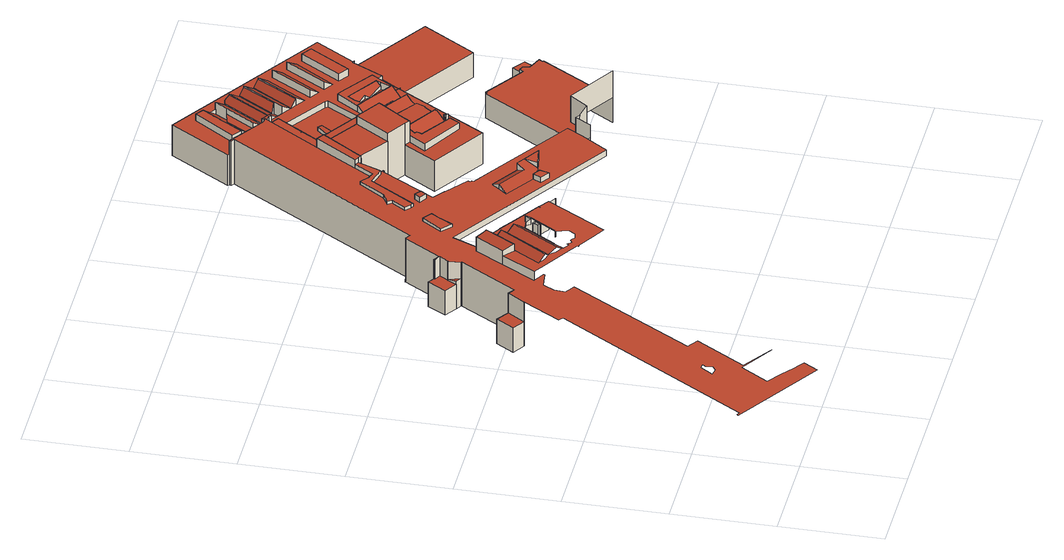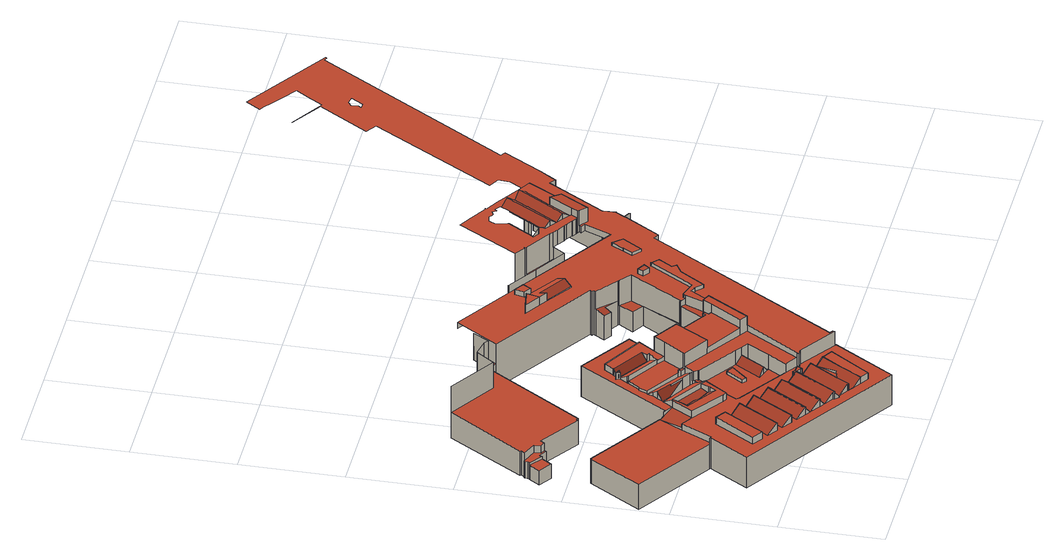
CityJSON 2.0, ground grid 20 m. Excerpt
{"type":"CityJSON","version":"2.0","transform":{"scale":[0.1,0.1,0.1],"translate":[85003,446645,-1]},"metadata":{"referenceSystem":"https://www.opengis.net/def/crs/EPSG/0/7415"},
"CityObjects":{
"building1":{"type":"Building","attributes":{"b3_bag_bag_overlap":0,"b3_dak_type":"slanted","b3_extrusie":0,"b3_h_dak_50p":8.03,"b3_h_dak_70p":9.38,"b3_h_dak_max":13.8,"b3_h_dak_min":2.58,"b3_h_maaiveld":-0.438,"b3_is_glas_dak":false,"b3_kas_warenhuis":false,"b3_mutatie_AHN3_AHN4":false,"b3_mutatie_AHN4_AHN5":false,"b3_n_vlakken":297,"b3_opp_buitenmuur":9043.54,"b3_opp_dak_plat":7492.33,"b3_opp_dak_schuin":1228.19,"b3_opp_grond":7164.59,"b3_opp_scheidingsmuur":14.23,"b3_rmse_lod12":2.58,"b3_rmse_lod13":1.39,"b3_rmse_lod22":0.704,"b3_succes":true,"b3_t_run":11580,"b3_val3dity_lod12":"[]","b3_val3dity_lod13":"[]","b3_val3dity_lod22":"[102]","b3_volume_lod12":66311.2,"b3_volume_lod13":62783.71,"b3_volume_lod22":58242.16,"geconstateerd":false,"oorspronkelijkbouwjaar":1928,"rf_force_lod11":false,"status":"Pand in gebruik"},"children":["building1-1"]},
"building1-1":{"type":"BuildingPart","parents":["building1"],"geometry":[{"type":"MultiSurface","lod":"2.2","boundaries":[[[0,1,2,3]],[[4,5,1,0]],[[6,3,2,7,8]],[[0,3,9,4]],[[10,9,3,6]],[[9,11,5,4]],[[12,13,11,9,10]],[[14,15,13,12]],[[16,17,18,19]],[[20,21,22,23]],[[24,25,21,20]],[[26,16,27,28]],[[29,23,22,30,31]],[[32,33,23,29]],[[31,32,29]],[[34,27,35]],[[36,31,30,15,14]],[[37,38,39,40,41,34,35,42]],[[43,32,31,36]],[[44,45,46,24,20,23,33,47,48]],[[49,50,17,16,26]],[[51,52,53]],[[54,47,33,32,43]],[[55,48,47,54]],[[46,56,25,24]],[[51,53,57,58,39,38,59,60,61]],[[62,46,45,63]],[[64,44,48,55]],[[65,66,56,46,62]],[[63,45,44,64]],[[28,27,34,41,67,68]],[[69,70,71,72,57,53,52,73]],[[26,28,68,74,75,49]],[[76,77,78,79]],[[80,81,82,65,62,63,64,55,54,43,36,14,12,10,6,8,83,84,85,86,87,88,89,90,91,92,93,94,95,96,97,98,99,100,101,102,103,104,105,18,17,50,106,107,108,109,110,111,112,113,114,115,116,117,118,119,120,121,122,123,124,125,126,127,128,129,130,131,132,133,134,135,136,137,138,139,140,141,142,143,144],[145,146,147,148,149,150],[151,152,153,154,155,156],[157,158,159,160,161,162,163,164,165,166,167,168],[169,170,171,172]],[[67,41,40]],[[75,106,50,49]],[[173,174,175,176,177,73,178,59,179,42,35,27,16,19,180,181,182,183,184,185,186,187,188,189,190,191,192,193,194,195,196,197,198,199,200,201,202,67,40,203,58,57,72,204,205,206,207,208,209,210,211,212,213,214,215,216,217,218,219,220,221,222,223,224,225,226]],[[68,67,202,74]],[[174,227,78,77,228,229,230,231,207,232,233,71,70,175]],[[107,234,235,108]],[[39,203,40]],[[106,236,234,107]],[[74,202,237,236,106,75]],[[201,238,237,202]],[[200,239,238,201]],[[203,39,58]],[[240,228,77,76]],[[199,241,239,200]],[[242,229,228,240]],[[198,243,241,199]],[[82,244,245,66,65]],[[108,235,246,109]],[[197,247,243,198]],[[209,230,229,242]],[[248,249,250,251]],[[71,204,72]],[[252,253,249,248]],[[251,250,254,255]],[[254,250,249,253]],[[196,256,247,197]],[[195,257,256,196]],[[208,231,230,209]],[[206,232,207]],[[231,208,207]],[[255,254,253,252]],[[233,205,204,71]],[[232,206,205,233]],[[258,210,209]],[[194,259,257,195]],[[260,215,214,261]],[[262,211,210,258]],[[81,263,244,82]],[[264,265,245,244]],[[263,266,264,244]],[[80,266,263,81]],[[266,267,265,264]],[[268,212,211,262]],[[193,269,259,194]],[[144,270,267,266,80]],[[271,213,212,268]],[[192,272,273,269,193]],[[261,214,213,271]],[[269,273,274,275]],[[276,148,147,277]],[[191,278,272,192]],[[279,149,148,276]],[[274,273,272,278,280,281]],[[277,147,146,282]],[[282,283,284,279,276,277]],[[282,146,145,283]],[[189,285,286,190]],[[188,287,285,189]],[[190,286,288,278,191]],[[275,274,281,289]],[[278,288,290,280]],[[283,145,150,284]],[[284,150,149,279]],[[187,291,287,188]],[[280,290,292,281]],[[293,128,127,294]],[[289,281,292,295,296]],[[294,127,126,297]],[[298,129,128,293]],[[299,130,129,298]],[[300,172,171,301]],[[301,171,170,302]],[[303,131,130,299]],[[296,295,304,305,306]],[[302,307,300,301]],[[306,305,308,309]],[[109,246,310,110]],[[307,169,172,300]],[[302,170,169,307]],[[118,311,312,119]],[[313,167,166]],[[297,126,125,314]],[[117,315,316,317,311,118]],[[318,168,167,313]],[[311,317,319,320]],[[321,322,316,315]],[[323,132,131,303]],[[320,319,324,325]],[[116,326,315,117]],[[327,165,164,328]],[[328,164,163,329]],[[323,303,299,298,293,294,297,314,330,331,332,333,334,335,336]],[[329,337,327,328]],[[338,339,312,311,320,325]],[[315,326,340,341,321]],[[342,343,318,313]],[[119,312,339,120]],[[341,344,322,321]],[[113,345,346,114]],[[114,346,347,115]],[[115,347,348,326,116]],[[143,349,270,144]],[[337,162,165,327]],[[329,163,162,337]],[[343,157,168,318]],[[350,342,313,166,165,162,351,352,353]],[[326,348,354,340]],[[161,351,162]],[[340,354,344,341]],[[325,324,355,338]],[[336,133,132,323]],[[351,161,160,352]],[[335,134,133,336]],[[314,125,124,330]],[[350,343,342]],[[334,135,134,335]],[[352,356,353]],[[353,158,157,343,350]],[[330,124,123,331]],[[356,352,160,159,357]],[[357,353,356]],[[333,136,135,334]],[[122,358,359,123]],[[120,339,338,121]],[[121,338,355,360,358,122]],[[331,123,359,361,332]],[[357,159,158,353]],[[362,333,332,363]],[[363,332,361,364,365]],[[358,360,366,367]],[[368,369,364,361,359,358,367,370]],[[365,364,369,371,372]],[[373,370,367,374]],[[375,368,370,373]],[[376,137,136,333,362]],[[371,369,368,375]],[[374,367,366,377,378]],[[112,379,380,345,113]],[[362,363,365,372,381,376]],[[372,371,382,381]],[[371,375,373,374,378,383,384,382]],[[378,377,385,383]],[[386,387,388,389]],[[381,382,390,391,137,376]],[[111,389,388,379,112]],[[392,393,394,395]],[[396,379,388,387,397]],[[398,399,397,387,386,400]],[[401,383,385,393,402]],[[395,394,403,404]],[[396,405,380,379]],[[406,407,408,409]],[[141,410,411,412,142]],[[413,414,411,410]],[[142,412,349,143]],[[415,396,397,399]],[[416,417,405,396,415]],[[418,419,399,398]],[[393,392,402]],[[420,384,383,401]],[[384,421,390,382]],[[402,392,407,406,422]],[[137,391,423,138]],[[424,425,426,427]],[[409,408,428,429]],[[430,431,419,418]],[[432,433,434]],[[422,406,435,436]],[[433,432,437,438,439]],[[440,441,425,424]],[[422,436,442,443,420,401,402]],[[439,438,444]],[[140,445,410,141]],[[427,426,446,447,448]],[[434,433,439,444,449,435,406,409,429,450,451,452]],[[449,453,454,435]],[[455,456,446,426,425]],[[457,449,444]],[[448,458,423,391,390,421,459,460,461,462,440,424,427]],[[441,463,455,425]],[[464,465,437,432]],[[466,467,468,469]],[[447,446,456]],[[470,464,432,434,452]],[[443,459,421,384,420]],[[436,435,454,471,472,442]],[[473,474,414,413]],[[475,476,477,478]],[[479,480,431,430]],[[429,428,481,450]],[[455,482,456]],[[462,483,441,440]],[[484,469,468,485,486]],[[139,487,445,140]],[[488,489,453,449,457]],[[450,481,490,451]],[[438,437,465,491,492,493,494,495,488,457,444]],[[451,490,496,452]],[[138,423,497,487,139]],[[482,455,463]],[[498,499,476,475]],[[452,496,470]],[[469,484,500]],[[448,447,501,502,458]],[[486,503,504]],[[498,475,478,505]],[[503,486,485,506,507]],[[458,502,497,423]],[[508,464,470,509]],[[510,491,465,464,508]],[[442,472,511,459,443]],[[478,477,512,505]],[[472,471,513,514]],[[515,492,491,510]],[[509,470,516,517]],[[517,518,519,515,510,508,509]],[[514,520,511,472]],[[519,493,492,515]],[[518,521,522,493,519]],[[517,516,521,518]],[[520,523,524,511]],[[525,526,467,466]],[[514,513,527,523,520]],[[528,507,506,529]],[[459,511,524,530,460]],[[493,522,531,494]],[[447,456,482,463,441,483,532,533,534,501],[476,499,512,477]],[[513,471,454,453,489,535,536,537,538]],[[466,469,500,539,525]],[[505,512,499,498]],[[540,541,504]],[[542,529,543,544]],[[461,545,532,483,462]],[[494,531,546,495]],[[544,543,547,548]],[[495,546,549,489,488]],[[503,507,550,551,540,504]],[[460,530,552,545,461]],[[553,554,417,416]],[[489,549,555,535]],[[556,557,552,530]],[[558,559,560,529,542]],[[561,562,563,557,556]],[[557,563,564,565]],[[404,566,567,568,569,570,571,572,573,574,575,576,577,578,555,549,546,531,522,521,516,470,496,490,481,428,408,407,392,395]],[[565,564,579]],[[580,581,582,583,584,558,542,544,548]],[[584,559,558]],[[541,540,551]],[[548,547,585,580]],[[586,587,588,562,561]],[[589,584,583]],[[580,585,590,591,581]],[[592,550,507,528]],[[535,555,578,536]],[[593,594,595,596,500,484,486,504,541,551]],[[582,597,583]],[[581,591,597,582]],[[591,590,598,599]],[[600,601,480,479]],[[404,403,602,566]],[[538,576,603,527,513]],[[599,598,604]],[[605,606,586,561,556,530,524,523,527,603,575,574,607,608]],[[609,610,611,579]],[[536,578,577,537]],[[596,539,500]],[[606,612,587,586]],[[502,501,534,613]],[[550,593,551]],[[614,615,610,609]],[[616,617,604]],[[537,577,576,538]],[[539,596,618,526,525]],[[619,620,588,587]],[[621,533,532,545]],[[612,606,605]],[[622,614,609,579,564,563,562,588,620,623,570,624]],[[603,576,575]],[[625,626,560,559]],[[626,627,628,629,630,592,528,529,560]],[[631,632,584,589]],[[633,616,634]],[[615,635,636,637]],[[618,596,595]],[[638,639,640,617,616,633]],[[641,642,640,639]],[[571,619,587,612,605,608]],[[573,607,574]],[[631,589,583,597,591,599,604,617,640,642,643,644,645]],[[637,636,646,647]],[[648,649,611,610]],[[630,650,594,593,550,592]],[[651,652,634]],[[607,573,572,608]],[[647,646,653]],[[584,632,654,655,625,559]],[[594,650,595]],[[656,657,651]],[[571,623,620,619]],[[629,658,650,630]],[[608,572,571]],[[628,659,658,629]],[[622,660,661,635,615,614]],[[611,649,662,663,664,665,666,667,668,669,670,473,413,410,445,487,497,502,613,621,545,552,557,565,579],[671,672,673,674],[675,676,677,678],[659,627,625,655,679,680,681,644,682,683,684,685,686,687,688,656,651,634,616,604,598,590,585,547,543,529,506,485,468,467,526,618,595,650,658],[689,690,691,692]],[[693,694,695]],[[696,657,656,688]],[[635,661,697,698,693,695,636]],[[659,628,627]],[[553,416,415,399,419,431,480,601,699,700,701,702,703,704,705,706,707]],[[623,571,570]],[[682,643,642,641]],[[708,709,653,646,636,695,694,710]],[[613,534,533,621]],[[694,693,698,710]],[[648,610,615,637,647,653,711,712,660,713,714,715]],[[715,662,649,648]],[[639,716,682,641]],[[626,625,627]],[[717,638,633,634,652,718,684]],[[717,716,639,638]],[[654,679,655]],[[569,713,624,570]],[[632,680,679,654]],[[645,681,680,632,631]],[[710,698,697,708]],[[624,713,660,622]],[[685,718,652,651]],[[719,676,675]],[[681,645,644]],[[707,720,554,553]],[[709,711,653]],[[657,721,685,651]],[[706,722,720,707]],[[568,723,724,569]],[[712,708,697,661,660]],[[725,721,657,696]],[[566,602,726,567]],[[643,682,644]],[[567,726,727,723,568]],[[713,569,724,728,714]],[[725,696,688,687]],[[711,709,708,712]],[[723,727,729,730]],[[716,683,682]],[[730,729,731,732]],[[714,728,663,662,715]],[[683,716,717,684]],[[733,689,692]],[[730,734,735,664,728,724,723]],[[736,677,676,719]],[[601,737,738,699]],[[718,685,684]],[[705,739,722,706]],[[734,740,735]],[[663,728,664]],[[678,736,719,675]],[[721,686,685]],[[686,721,725,687]],[[735,665,664]],[[670,741,474,473]],[[742,672,671,743]],[[744,690,689,733]],[[733,692,691,744]],[[704,745,746,739,705]],[[677,736,678]],[[665,735,740,747,666]],[[732,731,748,749]],[[750,751,746,745]],[[703,752,745,704]],[[753,673,672,742]],[[702,754,752,703]],[[755,756,751,750]],[[743,757,753,742]],[[701,758,754,702]],[[759,760,761,756,755]],[[743,671,674,757]],[[690,744,691]],[[758,762,763,764,765,766,759,755,750,745,752,754]],[[749,767,768,769,770,771,747,740,734,730,732]],[[699,738,772,700]],[[700,772,773,758,701]],[[766,774,760,759]],[[666,747,771,667]],[[775,776,761,760]],[[758,773,777,762]],[[667,771,770,668]],[[762,777,778,763]],[[668,770,779,780,669]],[[763,778,781,764]],[[764,781,782,765]],[[765,782,783,774,766]],[[774,783,784,785]],[[775,760,774,785,786]],[[786,787,776,775]],[[785,784,787,786]],[[757,674,673,753]],[[749,748,788,767]],[[767,788,789,768]],[[669,780,741,670]],[[769,790,779,770]],[[768,789,790,769]]],"semantics":{"surfaces":[{"type":"WallSurface","on_footprint_edge":true},{"type":"RoofSurface","b3_azimut":78.32,"b3_h_dak_50p":4.89,"b3_h_dak_70p":4.9,"b3_h_dak_max":9.14,"b3_h_dak_min":4.85,"b3_hellingshoek":0.89},{"type":"WallSurface","on_footprint_edge":false},{"type":"RoofSurface","b3_azimut":32.85,"b3_h_dak_50p":5.54,"b3_h_dak_70p":9.15,"b3_h_dak_max":9.15,"b3_h_dak_min":5.32,"b3_hellingshoek":14.37},{"type":"RoofSurface","b3_azimut":302.44,"b3_h_dak_50p":11.68,"b3_h_dak_70p":12,"b3_h_dak_max":12.57,"b3_h_dak_min":10.94,"b3_hellingshoek":35.32},{"type":"RoofSurface","b3_azimut":64.94,"b3_h_dak_50p":4.87,"b3_h_dak_70p":4.87,"b3_h_dak_max":9.15,"b3_h_dak_min":4.86,"b3_hellingshoek":0.19},{"type":"RoofSurface","b3_azimut":122.46,"b3_h_dak_50p":11.75,"b3_h_dak_70p":12.05,"b3_h_dak_max":12.52,"b3_h_dak_min":11.06,"b3_hellingshoek":37.9},{"type":"RoofSurface","b3_azimut":302.25,"b3_h_dak_50p":11.59,"b3_h_dak_70p":11.86,"b3_h_dak_max":12.5,"b3_h_dak_min":11.06,"b3_hellingshoek":35.02},{"type":"RoofSurface","b3_azimut":300.32,"b3_h_dak_50p":12.38,"b3_h_dak_70p":12.45,"b3_h_dak_max":12.57,"b3_h_dak_min":12.17,"b3_hellingshoek":7.93},{"type":"RoofSurface","b3_azimut":298.74,"b3_h_dak_50p":9.16,"b3_h_dak_70p":9.17,"b3_h_dak_max":12.43,"b3_h_dak_min":9.14,"b3_hellingshoek":0.0989},{"type":"RoofSurface","b3_azimut":171.63,"b3_h_dak_50p":11.11,"b3_h_dak_70p":11.12,"b3_h_dak_max":12.56,"b3_h_dak_min":11.1,"b3_hellingshoek":0.0917},{"type":"RoofSurface","b3_azimut":122.36,"b3_h_dak_50p":11.72,"b3_h_dak_70p":12.04,"b3_h_dak_max":12.5,"b3_h_dak_min":11.06,"b3_hellingshoek":36.7},{"type":"RoofSurface","b3_azimut":239.3,"b3_h_dak_50p":8.83,"b3_h_dak_70p":8.83,"b3_h_dak_max":8.83,"b3_h_dak_min":8.83,"b3_hellingshoek":0.134},{"type":"RoofSurface","b3_azimut":288.32,"b3_h_dak_50p":0.126,"b3_h_dak_70p":0.137,"b3_h_dak_max":0.141,"b3_h_dak_min":0.122,"b3_hellingshoek":7.74},{"type":"RoofSurface","b3_azimut":209.36,"b3_h_dak_50p":5.37,"b3_h_dak_70p":5.38,"b3_h_dak_max":11.12,"b3_h_dak_min":5.33,"b3_hellingshoek":1.22},{"type":"RoofSurface","b3_azimut":263.68,"b3_h_dak_50p":9.81,"b3_h_dak_70p":9.84,"b3_h_dak_max":9.91,"b3_h_dak_min":9.72,"b3_hellingshoek":2.5},{"type":"RoofSurface","b3_azimut":165.72,"b3_h_dak_50p":10.27,"b3_h_dak_70p":10.28,"b3_h_dak_max":10.31,"b3_h_dak_min":10.23,"b3_hellingshoek":2.5},{"type":"RoofSurface","b3_azimut":285.87,"b3_h_dak_50p":9.9,"b3_h_dak_70p":9.94,"b3_h_dak_max":10.04,"b3_h_dak_min":9.82,"b3_hellingshoek":1.41},{"type":"RoofSurface","b3_azimut":229.14,"b3_h_dak_50p":10.3,"b3_h_dak_70p":10.3,"b3_h_dak_max":10.31,"b3_h_dak_min":10.29,"b3_hellingshoek":0.85},{"type":"RoofSurface","b3_azimut":268.39,"b3_h_dak_50p":3.87,"b3_h_dak_70p":9.17,"b3_h_dak_max":9.17,"b3_h_dak_min":3.69,"b3_hellingshoek":4.23},{"type":"RoofSurface","b3_azimut":21.2,"b3_h_dak_50p":5.01,"b3_h_dak_70p":5.09,"b3_h_dak_max":9.18,"b3_h_dak_min":4.68,"b3_hellingshoek":15.35},{"type":"RoofSurface","b3_azimut":32.86,"b3_h_dak_50p":9.73,"b3_h_dak_70p":9.89,"b3_h_dak_max":10.97,"b3_h_dak_min":9.31,"b3_hellingshoek":22.26},{"type":"RoofSurface","b3_azimut":213.21,"b3_h_dak_50p":9.93,"b3_h_dak_70p":10.19,"b3_h_dak_max":11.16,"b3_h_dak_min":9.23,"b3_hellingshoek":25.12},{"type":"RoofSurface","b3_azimut":256.39,"b3_h_dak_50p":10.98,"b3_h_dak_70p":10.99,"b3_h_dak_max":11.02,"b3_h_dak_min":10.97,"b3_hellingshoek":0.951},{"type":"RoofSurface","b3_azimut":300.78,"b3_h_dak_50p":8.1,"b3_h_dak_70p":8.2,"b3_h_dak_max":11.03,"b3_h_dak_min":7.86,"b3_hellingshoek":10.48},{"type":"RoofSurface","b3_azimut":256.39,"b3_h_dak_50p":11.06,"b3_h_dak_70p":11.08,"b3_h_dak_max":11.12,"b3_h_dak_min":10.99,"b3_hellingshoek":0.951},{"type":"RoofSurface","b3_azimut":173.94,"b3_h_dak_50p":9.22,"b3_h_dak_70p":9.26,"b3_h_dak_max":11.12,"b3_h_dak_min":9.07,"b3_hellingshoek":1.49},{"type":"RoofSurface","b3_azimut":159.18,"b3_h_dak_50p":4.92,"b3_h_dak_70p":7.86,"b3_h_dak_max":10.71,"b3_h_dak_min":4.88,"b3_hellingshoek":1.13},{"type":"RoofSurface","b3_azimut":195.54,"b3_h_dak_50p":10.89,"b3_h_dak_70p":10.92,"b3_h_dak_max":10.98,"b3_h_dak_min":10.8,"b3_hellingshoek":1.18},{"type":"RoofSurface","b3_azimut":62.95,"b3_h_dak_50p":7.65,"b3_h_dak_70p":7.66,"b3_h_dak_max":10.84,"b3_h_dak_min":7.62,"b3_hellingshoek":0.549},{"type":"RoofSurface","b3_azimut":302.66,"b3_h_dak_50p":5.75,"b3_h_dak_70p":6.5,"b3_h_dak_max":8.07,"b3_h_dak_min":4.69,"b3_hellingshoek":47.83},{"type":"RoofSurface","b3_azimut":241.35,"b3_h_dak_50p":8.03,"b3_h_dak_70p":8.06,"b3_h_dak_max":11.12,"b3_h_dak_min":7.92,"b3_hellingshoek":1.06},{"type":"RoofSurface","b3_azimut":122.09,"b3_h_dak_50p":5.71,"b3_h_dak_70p":6.05,"b3_h_dak_max":8,"b3_h_dak_min":4.89,"b3_hellingshoek":42.81},{"type":"RoofSurface","b3_azimut":32.62,"b3_h_dak_50p":6.71,"b3_h_dak_70p":7.02,"b3_h_dak_max":7.66,"b3_h_dak_min":6.15,"b3_hellingshoek":48.91},{"type":"RoofSurface","b3_azimut":212.25,"b3_h_dak_50p":7.11,"b3_h_dak_70p":7.48,"b3_h_dak_max":8.02,"b3_h_dak_min":6.15,"b3_hellingshoek":34.6},{"type":"RoofSurface","b3_azimut":154.57,"b3_h_dak_50p":5.58,"b3_h_dak_70p":5.58,"b3_h_dak_max":5.59,"b3_h_dak_min":5.57,"b3_hellingshoek":0.329},{"type":"RoofSurface","b3_azimut":98.33,"b3_h_dak_50p":7.56,"b3_h_dak_70p":7.56,"b3_h_dak_max":7.65,"b3_h_dak_min":7.56,"b3_hellingshoek":10.04},{"type":"RoofSurface","b3_azimut":283.96,"b3_h_dak_50p":7.64,"b3_h_dak_70p":7.64,"b3_h_dak_max":7.64,"b3_h_dak_min":7.64,"b3_hellingshoek":0.0593},{"type":"RoofSurface","b3_azimut":253.13,"b3_h_dak_50p":4.91,"b3_h_dak_70p":4.91,"b3_h_dak_max":8.13,"b3_h_dak_min":4.88,"b3_hellingshoek":0.199},{"type":"RoofSurface","b3_azimut":183.13,"b3_h_dak_50p":6.86,"b3_h_dak_70p":6.9,"b3_h_dak_max":10.93,"b3_h_dak_min":6.69,"b3_hellingshoek":2.18},{"type":"RoofSurface","b3_azimut":133.24,"b3_h_dak_50p":7.59,"b3_h_dak_70p":7.61,"b3_h_dak_max":7.78,"b3_h_dak_min":7.52,"b3_hellingshoek":2.16},{"type":"RoofSurface","b3_azimut":332.69,"b3_h_dak_50p":6.39,"b3_h_dak_70p":6.53,"b3_h_dak_max":7.97,"b3_h_dak_min":6.38,"b3_hellingshoek":0.344},{"type":"RoofSurface","b3_azimut":1.74,"b3_h_dak_50p":6.25,"b3_h_dak_70p":6.25,"b3_h_dak_max":10.8,"b3_h_dak_min":6.23,"b3_hellingshoek":0.107},{"type":"RoofSurface","b3_azimut":284,"b3_h_dak_50p":7.63,"b3_h_dak_70p":7.63,"b3_h_dak_max":7.63,"b3_h_dak_min":7.63,"b3_hellingshoek":0.0593},{"type":"RoofSurface","b3_azimut":122.15,"b3_h_dak_50p":6.95,"b3_h_dak_70p":7.3,"b3_h_dak_max":7.96,"b3_h_dak_min":6.17,"b3_hellingshoek":35.41},{"type":"RoofSurface","b3_azimut":212.8,"b3_h_dak_50p":7.14,"b3_h_dak_70p":7.5,"b3_h_dak_max":8.18,"b3_h_dak_min":6.37,"b3_hellingshoek":33.33},{"type":"RoofSurface","b3_azimut":212.34,"b3_h_dak_50p":6.96,"b3_h_dak_70p":7.4,"b3_h_dak_max":8.02,"b3_h_dak_min":5.59,"b3_hellingshoek":34.59},{"type":"RoofSurface","b3_azimut":122.41,"b3_h_dak_50p":6.98,"b3_h_dak_70p":7.38,"b3_h_dak_max":7.97,"b3_h_dak_min":6.17,"b3_hellingshoek":34.74},{"type":"RoofSurface","b3_azimut":32.6,"b3_h_dak_50p":6.83,"b3_h_dak_70p":7.11,"b3_h_dak_max":7.97,"b3_h_dak_min":6.18,"b3_hellingshoek":48.97},{"type":"RoofSurface","b3_azimut":122.53,"b3_h_dak_50p":6.94,"b3_h_dak_70p":7.34,"b3_h_dak_max":8,"b3_h_dak_min":6.18,"b3_hellingshoek":34.46},{"type":"RoofSurface","b3_azimut":302.52,"b3_h_dak_50p":6.75,"b3_h_dak_70p":7.11,"b3_h_dak_max":8,"b3_h_dak_min":6.17,"b3_hellingshoek":49.36},{"type":"RoofSurface","b3_azimut":1.74,"b3_h_dak_50p":6.21,"b3_h_dak_70p":6.84,"b3_h_dak_max":9.17,"b3_h_dak_min":6.16,"b3_hellingshoek":0.107},{"type":"RoofSurface","b3_azimut":33.02,"b3_h_dak_50p":6.44,"b3_h_dak_70p":6.55,"b3_h_dak_max":8.02,"b3_h_dak_min":6.1,"b3_hellingshoek":15.32},{"type":"RoofSurface","b3_azimut":28.56,"b3_h_dak_50p":4.96,"b3_h_dak_70p":5.02,"b3_h_dak_max":10.77,"b3_h_dak_min":4.83,"b3_hellingshoek":0.765},{"type":"RoofSurface","b3_azimut":212.29,"b3_h_dak_50p":7.3,"b3_h_dak_70p":7.54,"b3_h_dak_max":7.86,"b3_h_dak_min":6.51,"b3_hellingshoek":35.58},{"type":"RoofSurface","b3_azimut":283.99,"b3_h_dak_50p":7.65,"b3_h_dak_70p":7.65,"b3_h_dak_max":7.92,"b3_h_dak_min":7.64,"b3_hellingshoek":0.0593},{"type":"RoofSurface","b3_azimut":302.14,"b3_h_dak_50p":6.7,"b3_h_dak_70p":7.02,"b3_h_dak_max":7.99,"b3_h_dak_min":6.18,"b3_hellingshoek":49.02},{"type":"RoofSurface","b3_azimut":122.21,"b3_h_dak_50p":6.99,"b3_h_dak_70p":7.4,"b3_h_dak_max":7.99,"b3_h_dak_min":6.18,"b3_hellingshoek":34.65},{"type":"RoofSurface","b3_azimut":302.46,"b3_h_dak_50p":6.72,"b3_h_dak_70p":7.06,"b3_h_dak_max":8.04,"b3_h_dak_min":6.18,"b3_hellingshoek":48.02},{"type":"RoofSurface","b3_azimut":122.37,"b3_h_dak_50p":7.08,"b3_h_dak_70p":7.47,"b3_h_dak_max":8.04,"b3_h_dak_min":6.19,"b3_hellingshoek":35.21},{"type":"RoofSurface","b3_azimut":131.96,"b3_h_dak_50p":5.76,"b3_h_dak_70p":6.02,"b3_h_dak_max":7.65,"b3_h_dak_min":4.96,"b3_hellingshoek":20.57},{"type":"RoofSurface","b3_azimut":122.41,"b3_h_dak_50p":7.07,"b3_h_dak_70p":7.47,"b3_h_dak_max":8.04,"b3_h_dak_min":6.19,"b3_hellingshoek":35.33},{"type":"RoofSurface","b3_azimut":122.48,"b3_h_dak_50p":7.04,"b3_h_dak_70p":7.41,"b3_h_dak_max":8,"b3_h_dak_min":6.19,"b3_hellingshoek":34.86},{"type":"RoofSurface","b3_azimut":283.99,"b3_h_dak_50p":7.65,"b3_h_dak_70p":7.66,"b3_h_dak_max":7.66,"b3_h_dak_min":7.65,"b3_hellingshoek":0.061},{"type":"RoofSurface","b3_azimut":32.11,"b3_h_dak_50p":3.22,"b3_h_dak_70p":3.24,"b3_h_dak_max":4.84,"b3_h_dak_min":3.2,"b3_hellingshoek":1.78},{"type":"RoofSurface","b3_azimut":245.77,"b3_h_dak_50p":4.93,"b3_h_dak_70p":4.94,"b3_h_dak_max":6.22,"b3_h_dak_min":4.89,"b3_hellingshoek":0.268},{"type":"RoofSurface","b3_azimut":56.17,"b3_h_dak_50p":2.66,"b3_h_dak_70p":2.67,"b3_h_dak_max":3.2,"b3_h_dak_min":2.64,"b3_hellingshoek":0.634}],"values":[0,0,0,1,2,0,0,0,2,0,0,2,0,2,3,2,0,4,2,5,2,2,2,2,0,6,2,2,0,2,2,7,8,2,9,2,2,10,2,11,2,2,2,2,2,2,2,2,2,2,2,0,2,2,2,2,2,2,2,12,2,2,2,2,2,2,2,2,2,2,2,2,2,0,13,2,0,2,2,0,2,2,2,2,2,2,2,14,2,15,2,2,2,2,2,2,2,2,2,2,2,2,2,2,2,2,2,2,0,16,0,2,2,2,2,2,2,0,2,0,0,2,0,2,2,2,17,18,19,20,21,2,0,0,0,0,0,2,2,2,22,0,2,0,0,2,2,2,2,2,2,2,2,2,2,23,2,2,2,0,2,2,2,2,0,24,2,2,2,2,2,0,0,25,2,26,0,2,2,2,0,27,2,0,0,0,2,0,0,0,2,0,2,0,2,2,2,2,2,2,2,2,2,2,2,28,2,2,2,29,2,30,2,31,32,2,2,2,33,2,2,0,2,2,2,2,2,2,2,2,2,34,2,2,2,2,2,2,2,2,35,2,2,2,2,2,2,2,2,2,36,37,2,2,2,2,2,2,2,2,2,38,39,40,2,2,2,2,2,2,2,41,2,0,2,2,2,2,2,42,2,43,2,2,2,2,2,2,2,2,44,2,2,2,2,0,2,2,45,2,2,2,2,2,2,2,2,2,2,2,2,2,46,2,2,47,2,2,2,2,2,2,48,2,49,2,2,2,2,2,2,50,2,2,2,2,2,2,2,51,2,2,52,2,53,2,2,54,2,2,55,2,56,2,57,2,2,2,2,2,2,2,2,2,2,0,2,58,0,2,2,2,0,2,0,2,59,2,0,2,0,2,2,2,60,2,0,2,0,2,2,61,2,2,2,0,2,2,62,0,2,2,0,0,2,2,2,0,63,2,0,2,2,64,65,0,0,2,2,0,0,2,0,0,0,0,0,0,66,0,0,2,0,0,0,0,0]}}]}
},
"vertices":[
[262,585,59],[262,585,6],[286,570,6],[286,570,59],[284,620,59],[284,620,6],[286,570,101],[287,570,6],[287,570,101],[310,604,58],[310,604,101],[310,604,6],[322,596,101],[322,596,6],[392,708,101],[392,708,6],[398,633,121],[398,633,102],[359,566,102],[359,566,121],[356,731,59],[356,731,6],[380,715,6],[380,715,59],[378,767,59],[378,767,6],[398,633,132],[418,616,121],[418,616,136],[380,715,66],[391,708,6],[391,708,66],[390,732,61],[390,732,59],[418,616,119],[420,614,121],[391,708,101],[402,556,132],[402,556,133],[462,649,133],[448,659,121],[445,661,118],[388,564,121],[390,732,101],[402,750,59],[390,756,59],[390,759,59],[390,733,59],[391,733,59],[432,689,132],[432,689,102],[435,577,120],[435,577,121],[435,579,121],[390,733,101],[391,733,101],[390,759,6],[475,641,121],[474,641,121],[418,552,121],[419,552,120],[420,553,120],[390,759,101],[390,756,101],[402,750,101],[402,751,101],[402,751,6],[445,661,121],[445,661,136],[430,540,132],[431,540,132],[488,631,132],[475,640,121],[420,553,121],[453,675,136],[449,677,135],[483,591,121],[483,591,120],[457,550,120],[457,550,121],[449,823,101],[449,822,101],[448,823,101],[242,497,101],[251,490,101],[11,113,101],[5,117,101],[3,114,101],[176,4,102],[194,32,102],[186,38,102],[173,47,102],[150,64,102],[121,85,102],[137,109,102],[157,140,102],[224,98,102],[163,138,102],[226,236,102],[204,250,102],[353,491,102],[333,503,102],[335,525,102],[348,547,102],[380,551,102],[381,553,102],[449,677,102],[452,681,102],[443,686,102],[466,739,102],[804,526,102],[839,578,102],[859,609,102],[653,740,102],[655,744,102],[651,746,102],[654,750,102],[612,783,102],[610,785,102],[588,802,102],[651,907,102],[654,906,102],[655,908,102],[643,914,102],[641,910,102],[607,919,102],[551,831,102],[546,834,102],[536,843,102],[554,870,102],[548,878,102],[568,890,102],[602,939,102],[618,925,102],[619,926,102],[628,922,102],[652,959,102],[705,1041,102],[775,1148,102],[778,1153,102],[767,1153,102],[694,1201,102],[692,1197,102],[699,1193,102],[459,817,101],[513,772,102],[514,772,102],[500,748,102],[482,765,102],[509,804,102],[525,791,102],[139,185,102],[125,188,102],[141,212,102],[150,211,102],[146,203,102],[148,192,102],[703,670,102],[718,660,102],[751,640,102],[712,634,102],[700,632,102],[698,627,102],[693,608,102],[675,620,102],[684,636,102],[626,674,102],[639,690,102],[650,704,102],[587,824,102],[581,813,102],[566,822,102],[575,833,102],[444,531,121],[445,532,121],[444,533,121],[431,540,121],[430,540,121],[419,552,121],[402,556,121],[381,553,121],[432,522,121],[457,507,121],[457,504,121],[460,505,121],[492,486,121],[518,471,121],[590,588,121],[570,601,121],[566,598,121],[569,602,121],[566,604,121],[515,636,121],[508,641,121],[498,647,121],[484,656,121],[483,656,121],[477,660,121],[466,667,121],[465,668,121],[457,673,121],[456,673,121],[453,675,121],[462,649,121],[488,631,121],[499,624,121],[496,617,121],[497,616,121],[497,613,121],[496,612,121],[504,612,121],[509,604,121],[517,616,121],[518,616,121],[530,609,121],[497,557,121],[497,555,121],[500,545,121],[503,533,121],[495,519,121],[483,516,121],[476,521,121],[473,523,121],[466,518,121],[460,526,121],[457,522,121],[444,530,121],[455,549,121],[484,592,119],[486,596,120],[496,612,120],[497,613,120],[496,617,122],[499,624,123],[452,681,89],[443,686,89],[449,677,89],[453,675,89],[456,673,89],[457,673,89],[484,592,122],[465,668,89],[486,596,121],[466,667,89],[448,823,11],[448,823,6],[466,739,89],[477,660,89],[497,585,133],[497,585,98],[496,588,98],[496,588,130],[503,595,133],[503,595,98],[502,599,98],[502,599,130],[483,656,89],[484,656,89],[504,612,126],[498,647,89],[497,557,122],[530,609,122],[509,604,133],[449,822,11],[448,824,11],[448,824,6],[449,823,11],[449,823,6],[517,616,133],[508,641,89],[459,817,6],[518,616,133],[515,636,63],[508,641,63],[524,665,64],[524,665,89],[482,765,107],[500,748,108],[566,604,63],[509,804,108],[576,611,63],[587,626,64],[514,772,108],[513,772,108],[525,791,109],[566,598,59],[569,602,59],[570,601,59],[566,604,59],[587,626,89],[576,611,59],[590,588,59],[587,626,59],[536,843,108],[546,834,108],[647,588,59],[647,588,89],[551,831,109],[554,870,108],[548,878,108],[575,833,113],[566,822,113],[581,813,112],[568,890,109],[647,588,6],[648,587,6],[648,587,89],[587,824,113],[649,588,6],[649,588,89],[804,526,89],[610,785,48],[588,802,46],[639,690,112],[607,919,109],[612,783,59],[612,783,6],[610,785,6],[650,704,104],[628,813,6],[628,813,49],[641,765,61],[641,765,6],[602,939,109],[604,828,6],[604,828,48],[654,750,64],[684,636,113],[675,620,113],[693,608,113],[641,910,110],[643,914,110],[660,955,110],[652,959,110],[628,922,110],[619,926,110],[618,925,110],[698,627,113],[654,906,51],[651,907,51],[665,768,58],[649,778,57],[694,655,112],[703,670,104],[649,778,6],[653,740,6],[655,744,6],[651,746,6],[654,750,6],[699,1193,6],[703,670,120],[700,632,104],[712,634,108],[718,660,120],[665,768,6],[654,906,6],[712,634,120],[751,640,120],[655,908,92],[643,914,89],[655,908,6],[660,955,88],[652,959,120],[660,955,120],[667,952,90],[667,952,120],[685,955,6],[685,955,92],[684,966,91],[678,969,90],[679,956,91],[678,969,102],[678,969,120],[679,956,102],[685,955,102],[684,966,102],[705,1041,121],[689,961,6],[689,961,102],[859,609,59],[859,609,6],[720,1032,121],[720,1032,104],[752,920,101],[794,986,102],[752,920,6],[856,566,89],[856,566,59],[839,578,59],[839,578,89],[720,1032,89],[705,1041,89],[790,896,72],[790,896,6],[749,832,6],[749,832,72],[876,599,59],[875,597,59],[875,597,117],[875,597,61],[856,566,117],[752,920,118],[790,896,118],[855,765,6],[855,765,73],[876,599,6],[800,889,87],[800,889,72],[778,857,72],[778,857,87],[694,1201,72],[694,1201,6],[692,1197,6],[691,1203,72],[691,1203,6],[876,599,61],[879,597,61],[879,597,6],[883,591,117],[883,591,61],[794,986,120],[794,986,90],[800,889,118],[775,1148,91],[761,1043,90],[761,1043,73],[748,1051,55],[748,1051,90],[860,810,73],[860,810,86],[916,585,117],[916,585,61],[815,879,72],[815,879,86],[810,868,87],[814,910,86],[814,910,118],[815,879,71],[810,882,71],[810,882,87],[773,1034,90],[773,1034,59],[842,951,119],[845,955,119],[827,899,86],[767,1153,72],[775,1095,55],[775,1095,59],[775,1095,91],[828,900,86],[870,827,86],[871,828,86],[872,829,86],[828,900,78],[814,910,78],[791,1090,73],[779,1094,59],[828,900,88],[799,1132,91],[845,955,91],[858,974,91],[853,982,91],[852,982,91],[806,1086,59],[876,840,72],[876,840,70],[735,1204,86],[735,1204,72],[755,1192,72],[755,1192,85],[878,839,72],[842,951,80],[842,951,86],[767,1322,72],[767,1322,6],[793,1033,66],[793,1033,59],[807,1025,59],[807,1025,66],[941,620,117],[941,620,61],[870,827,72],[791,1090,59],[852,982,59],[755,1192,86],[770,1183,72],[770,1183,73],[778,1153,72],[891,861,88],[891,861,77],[871,828,72],[879,840,72],[880,841,72],[881,843,74],[891,858,86],[889,859,86],[872,829,72],[775,1148,72],[823,1064,66],[823,1064,59],[780,1231,85],[799,1132,59],[799,1132,72],[770,1183,74],[772,1190,74],[830,1058,66],[782,1175,72],[782,1175,74],[876,840,87],[878,839,87],[879,840,87],[845,955,86],[830,1058,59],[852,944,80],[852,944,86],[880,841,87],[884,835,72],[884,835,86],[884,836,86],[881,843,86],[853,950,86],[884,836,72],[881,843,72],[853,950,75],[845,955,75],[790,1283,86],[790,1283,72],[852,944,71],[782,1175,87],[801,1163,72],[858,974,90],[891,858,72],[853,982,59],[902,1062,59],[898,1067,59],[892,860,77],[908,883,78],[911,884,78],[918,901,78],[806,1273,86],[786,1223,74],[786,1223,79],[801,1163,86],[795,1153,72],[795,1153,86],[853,982,72],[889,859,72],[810,1152,72],[810,1152,86],[891,861,72],[819,1232,74],[795,1226,74],[858,974,72],[1003,791,58],[1003,791,6],[892,860,72],[859,972,89],[859,972,72],[803,1161,86],[803,1161,72],[803,1161,70],[861,968,88],[861,968,63],[859,972,64],[860,977,68],[860,977,72],[966,943,72],[967,943,72],[970,942,72],[952,954,72],[939,935,72],[937,933,72],[930,922,72],[923,912,72],[920,902,72],[919,903,72],[918,901,72],[911,884,72],[908,883,72],[864,982,72],[813,1148,86],[816,1152,86],[817,1153,86],[815,1154,86],[813,1155,86],[813,1148,72],[878,958,88],[878,958,85],[878,958,63],[813,1155,87],[816,1152,72],[816,1152,85],[819,1232,87],[819,1232,62],[833,1255,62],[822,1263,72],[806,1273,85],[817,1153,85],[818,1152,72],[818,1152,84],[1035,562,118],[1035,562,61],[966,943,6],[918,901,71],[832,1143,72],[902,940,87],[903,942,88],[923,912,79],[930,922,87],[877,1001,88],[877,1001,86],[877,1001,72],[903,942,85],[898,1067,72],[888,994,88],[888,994,86],[845,1135,72],[845,1135,62],[806,1273,72],[920,944,72],[920,944,71],[902,1062,72],[949,955,88],[937,933,70],[952,954,88],[854,1242,72],[854,1242,70],[852,1243,72],[835,1254,86],[834,1256,87],[833,1255,87],[865,1237,88],[865,1237,85],[845,1135,87],[864,1123,72],[888,994,77],[893,1008,73],[893,1008,86],[855,1152,88],[855,1152,86],[855,1152,62],[841,1152,72],[841,1152,70],[885,1222,71],[884,1223,72],[867,1234,86],[894,1011,75],[894,1011,86],[907,1045,86],[907,1045,72],[833,1255,72],[865,1122,72],[865,1122,71],[903,1024,86],[860,1244,76],[855,1243,72],[876,1116,72],[876,1116,86],[834,1256,72],[835,1254,72],[949,955,87],[949,955,77],[915,1041,72],[980,996,72],[983,994,72],[1002,982,72],[1034,1043,72],[1038,1041,72],[1039,1042,72],[1037,1043,72],[1086,1120,72],[990,1043,72],[970,1056,72],[1020,1135,72],[1041,1122,72],[926,1084,72],[907,1096,72],[957,1176,72],[976,1163,72],[860,1244,72],[865,1237,72],[867,1234,72],[885,1222,72],[895,1216,72],[914,1203,72],[916,1202,72],[926,1196,72],[945,1183,72],[895,1103,72],[938,1076,72],[988,1156,72],[1008,1143,72],[957,1064,72],[924,998,71],[924,998,78],[894,1008,73],[876,1116,88],[959,976,71],[925,989,73],[1130,710,58],[1128,711,58],[1133,719,58],[1106,730,58],[1104,743,58],[1094,747,58],[1089,739,58],[1009,792,58],[1007,789,58],[959,976,79],[964,985,86],[925,989,74],[964,985,87],[959,976,87],[952,954,87],[980,996,87],[915,1041,86],[895,1216,85],[895,1216,88],[916,1202,71],[907,1096,88],[1007,789,6],[926,1196,85],[1009,792,6],[970,942,63],[952,954,71],[926,1196,88],[967,943,6],[970,942,6],[980,996,73],[978,937,6],[978,937,59],[977,936,6],[977,936,59],[938,1076,88],[980,940,59],[1002,982,64],[957,1176,88],[1035,562,6],[1130,710,6],[1089,739,6],[1002,982,59],[1086,1120,6],[970,1056,87],[990,1043,87],[988,1156,88],[1094,747,42],[1094,747,6],[1034,1043,59],[1128,840,6],[1128,840,59],[1097,751,42],[1097,751,6],[1104,743,42],[1020,1135,87],[1106,730,43],[1112,742,42],[1112,742,6],[1041,1122,87],[1133,719,42],[1115,747,42],[1115,747,37],[1115,747,6],[1135,718,42],[1136,719,42],[1137,725,42],[1138,728,42],[1139,729,42],[1129,842,59],[1130,841,59],[1195,943,60],[1039,1042,59],[1038,1041,59],[1128,711,6],[1133,719,6],[1139,729,37],[1128,767,37],[1128,767,6],[1135,718,6],[1136,719,6],[1039,1042,6],[1037,1043,6],[1137,725,6],[1138,728,6],[1139,729,6],[1140,729,6],[1140,729,37],[1153,750,36],[1153,750,6],[1129,842,6],[1130,841,6],[1195,943,6]
]}
